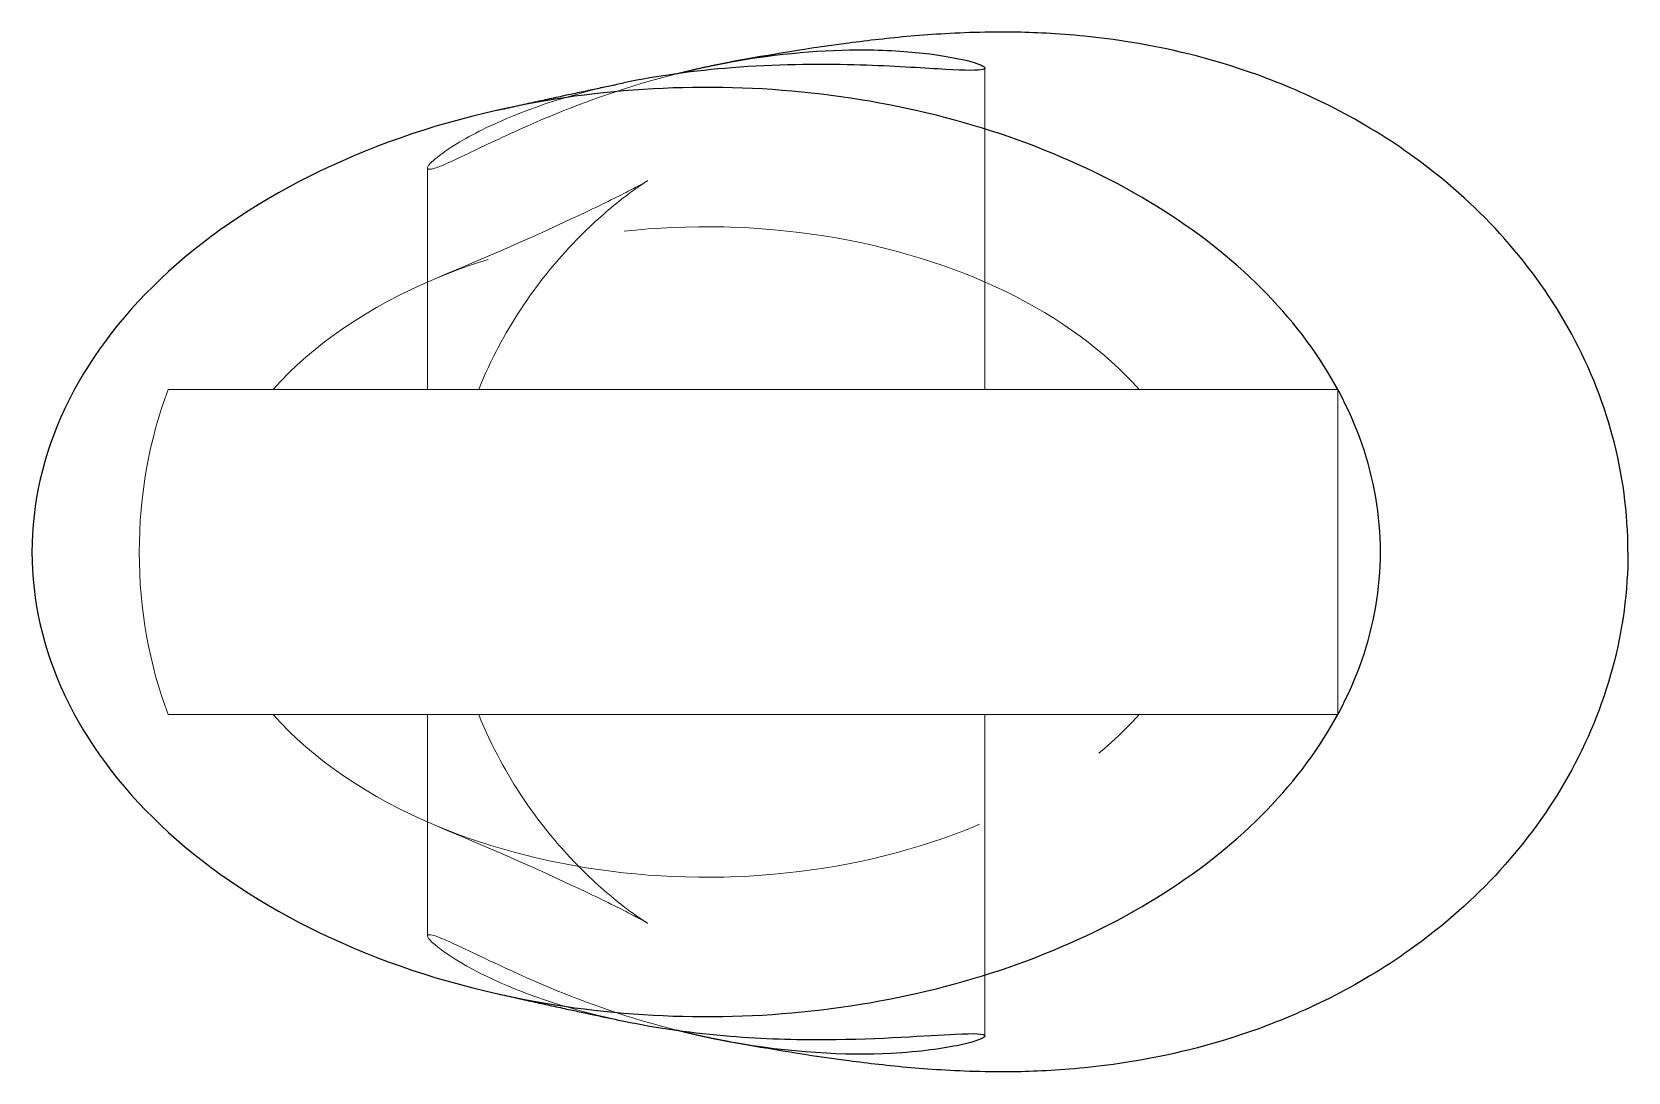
# Model space of a CAD drawing. Header units: millimetres. Extents: x -14.5 to 19.8, y -11.2 to 11.2.
import ezdxf

# ---------------------------------------------------------------- set-up
doc = ezdxf.new("R2010")
doc.units = ezdxf.units.MM
doc.linetypes.add('ACAD_ISO02W100', pattern=[15, 12, -3])
doc.layers.add('HIDDEN', color=7, linetype='ACAD_ISO02W100', lineweight=13)
doc.layers.add('VISIBLE', color=7, linetype='Continuous', lineweight=25)

msp = doc.modelspace()

# ---------------------------------------------------------------- linework, layer by layer
at = {"layer": 'HIDDEN'}
for p, q in [((6, 10.415), (6, 3.5)), ((-6, 8.263), (-6, 3.5)), ((9.319, 3.5), (-9.319, 3.5)), ((13.6, 3.5), (13.6, -3.5)), ((-9.319, -3.5), (9.319, -3.5)), ((-6, -3.5), (-6, -8.263)), ((6, -3.5), (6, -10.415))]:
    msp.add_line(p, q, dxfattribs=at)
for points, knots in [([(-1.773, 10.097), (-2.881, 9.869), (-3.842, 9.544), (-4.56, 9.212), (-5.015, 9.003), (-5.378, 8.792), (-5.628, 8.617), (-5.867, 8.449), (-6.001, 8.316), (-6, 8.263)], [0, 0, 0, 0, 0.447078, 0.447078, 0.447078, 0.729748, 0.729748, 0.729748, 1, 1, 1, 1]), ([(-6, 8.263), (-5.999, 8.218), (-5.906, 8.232), (-5.721, 8.305), (-5.508, 8.389), (-5.182, 8.548), (-4.781, 8.739), (-4.378, 8.931), (-3.901, 9.154), (-3.367, 9.376), (-2.572, 9.708), (-1.643, 10.039), (-0.641, 10.292)], [0, 0, 0, 0, 0.196842, 0.196842, 0.196842, 0.427039, 0.427039, 0.427039, 0.657237, 0.657237, 0.657237, 1, 1, 1, 1]), ([(-1.259, 7.991), (-1.26, 7.989), (-1.402, 7.907), (-1.634, 7.787), (-1.866, 7.666), (-2.192, 7.504), (-2.591, 7.315), (-3.391, 6.935), (-4.481, 6.448), (-5.821, 5.887)], [0, 0, 0, 0, 0.25, 0.25, 0.25, 0.5, 0.5, 0.5, 1, 1, 1, 1]), ([(-4.896, 3.5), (-4.624, 4.171), (-4.317, 4.721), (-4.026, 5.17), (-3.734, 5.619), (-3.458, 5.97), (-3.215, 6.254), (-2.726, 6.82), (-2.37, 7.133), (-2.101, 7.364), (-1.764, 7.649), (-1.562, 7.788), (-1.435, 7.876), (-1.309, 7.962), (-1.26, 7.99), (-1.259, 7.991)], [0, 0, 0, 0, 0.125, 0.125, 0.125, 0.25, 0.25, 0.25, 0.5, 0.5, 0.5, 0.75, 0.75, 0.75, 1, 1, 1, 1]), ([(9.319, 3.5), (8.594, 4.318), (7.61, 5.039), (6.448, 5.604), (5.286, 6.17), (3.946, 6.581), (2.535, 6.803), (1.124, 7.026), (-0.356, 7.06), (-1.787, 6.903), (-3.219, 6.746), (-4.6, 6.399), (-5.821, 5.887)], [0, 0, 0, 0, 0.25, 0.25, 0.25, 0.5, 0.5, 0.5, 0.75, 0.75, 0.75, 1, 1, 1, 1]), ([(-11.581, -3.5), (-11.99, -2.423), (-12.203, -1.227), (-12.204, -0.008), (-12.205, 1.216), (-11.992, 2.418), (-11.581, 3.5)], [0, 0, 0, 0, 0.498823, 0.498823, 0.498823, 1, 1, 1, 1]), ([(-11.581, 3.5), (-8.179, 3.5), (-6.02, 3.5), (-5.239, 3.5), (-5.01, 3.5), (-4.895, 3.5), (-4.896, 3.5)], [0, 0, 0, 0, 0.774382, 0.774382, 0.774382, 1, 1, 1, 1]), ([(-4.896, 3.5), (-4.897, 3.5), (-5.102, 3.5), (-5.51, 3.5), (-5.832, 3.5), (-6.27, 3.5), (-6.824, 3.5), (-7.509, 3.5), (-8.373, 3.5), (-9.319, 3.5)], [0, 0, 0, 0, 0.360937, 0.360937, 0.360937, 0.645242, 0.645242, 0.645242, 1, 1, 1, 1]), ([(13.6, 3.5), (13.6, 3.149), (13.6, 2.76), (13.6, 2.244), (13.6, 1.994), (13.6, 1.715), (13.6, 1.356), (13.6, 1.164), (13.6, 0.948), (13.6, 0.685), (13.6, 0.483), (13.6, 0.245), (13.6, 0)], [0, 0, 0, 0, 0.51717, 0.51717, 0.51717, 0.76571, 0.76571, 0.76571, 0.897772, 0.897772, 0.897772, 1, 1, 1, 1]), ([(13.6, -3.5), (13.6, -3.149), (13.6, -2.76), (13.6, -2.244), (13.6, -1.994), (13.6, -1.715), (13.6, -1.356), (13.6, -1.164), (13.6, -0.948), (13.6, -0.685), (13.6, -0.483), (13.6, -0.245), (13.6, 0)], [0, 0, 0, 0, 0.51717, 0.51717, 0.51717, 0.76571, 0.76571, 0.76571, 0.897772, 0.897772, 0.897772, 1, 1, 1, 1]), ([(-11.581, -3.5), (-8.179, -3.5), (-6.02, -3.5), (-5.239, -3.5), (-5.01, -3.5), (-4.895, -3.5), (-4.896, -3.5)], [0, 0, 0, 0, 0.774382, 0.774382, 0.774382, 1, 1, 1, 1]), ([(-4.896, -3.5), (-4.897, -3.5), (-5.102, -3.5), (-5.51, -3.5), (-5.832, -3.5), (-6.27, -3.5), (-6.824, -3.5), (-7.509, -3.5), (-8.373, -3.5), (-9.319, -3.5)], [0, 0, 0, 0, 0.360937, 0.360937, 0.360937, 0.645242, 0.645242, 0.645242, 1, 1, 1, 1]), ([(-5.821, -5.887), (-4.6, -6.399), (-3.219, -6.746), (-1.787, -6.903), (-0.356, -7.06), (1.124, -7.026), (2.535, -6.803), (3.946, -6.581), (5.286, -6.17), (6.448, -5.604), (7.61, -5.039), (8.594, -4.318), (9.319, -3.5)], [0, 0, 0, 0, 0.25, 0.25, 0.25, 0.5, 0.5, 0.5, 0.75, 0.75, 0.75, 1, 1, 1, 1]), ([(-1.259, -7.991), (-1.259, -7.99), (-1.303, -7.965), (-1.413, -7.891), (-1.524, -7.815), (-1.7, -7.694), (-1.987, -7.46), (-2.249, -7.24), (-2.602, -6.942), (-3.109, -6.376), (-3.36, -6.092), (-3.65, -5.735), (-3.961, -5.269), (-4.271, -4.802), (-4.604, -4.223), (-4.896, -3.5)], [0, 0, 0, 0, 0.25, 0.25, 0.25, 0.5, 0.5, 0.5, 0.75, 0.75, 0.75, 0.875, 0.875, 0.875, 1, 1, 1, 1]), ([(-5.821, -5.887), (-4.481, -6.448), (-3.391, -6.935), (-2.591, -7.315), (-2.192, -7.504), (-1.866, -7.666), (-1.634, -7.787), (-1.402, -7.907), (-1.26, -7.989), (-1.259, -7.991)], [0, 0, 0, 0, 0.5, 0.5, 0.5, 0.75, 0.75, 0.75, 1, 1, 1, 1]), ([(-0.641, -10.292), (-1.639, -10.04), (-2.565, -9.71), (-3.357, -9.38), (-3.912, -9.15), (-4.407, -8.918), (-4.819, -8.721), (-5.368, -8.458), (-5.772, -8.263), (-5.926, -8.24), (-5.975, -8.233), (-6, -8.24), (-6, -8.263)], [0, 0, 0, 0, 0.341331, 0.341331, 0.341331, 0.580314, 0.580314, 0.580314, 0.899062, 0.899062, 0.899062, 1, 1, 1, 1]), ([(-6, -8.263), (-5.998, -8.374), (-5.445, -8.809), (-4.551, -9.216), (-3.834, -9.547), (-2.876, -9.87), (-1.773, -10.097)], [0, 0, 0, 0, 0.555301, 0.555301, 0.555301, 1, 1, 1, 1])]:
    msp.add_open_spline(points, degree=3, knots=knots, dxfattribs=at)
for points, degree in [([(-5.821, 5.887), (-7.257, 5.288), (-8.467, 4.462), (-9.319, 3.5)], 3), ([(13.6, 3.5), (13.368, 3.5), (12.68, 3.5), (11.559, 3.5), (10.044, 3.5), (8.186, 3.5), (6.049, 3.5), (3.706, 3.5), (1.236, 3.5), (-1.276, 3.5), (-3.745, 3.5), (-6.086, 3.5), (-8.219, 3.5), (-10.071, 3.5), (-11.581, 3.5)], 1), ([(6, 3.5), (5.85, 3.5), (5.406, 3.5), (4.691, 3.5), (3.741, 3.5), (2.603, 3.5), (1.335, 3.5), (0, 3.5), (-1.335, 3.5), (-2.603, 3.5), (-3.741, 3.5), (-4.691, 3.5), (-5.406, 3.5), (-5.85, 3.5), (-6, 3.5)], 1), ([(-6, 3.5), (-5.85, 3.5), (-5.406, 3.5), (-4.691, 3.5), (-3.741, 3.5), (-2.603, 3.5), (-1.335, 3.5), (0, 3.5), (1.335, 3.5), (2.603, 3.5), (3.741, 3.5), (4.691, 3.5), (5.406, 3.5), (5.85, 3.5), (6, 3.5)], 1), ([(13.6, 3.5), (12.393, 3.5), (10.986, 3.5), (9.319, 3.5)], 3), ([(13.6, -3.5), (13.368, -3.5), (12.68, -3.5), (11.559, -3.5), (10.044, -3.5), (8.186, -3.5), (6.049, -3.5), (3.706, -3.5), (1.236, -3.5), (-1.276, -3.5), (-3.745, -3.5), (-6.086, -3.5), (-8.219, -3.5), (-10.071, -3.5), (-11.581, -3.5)], 1), ([(-9.319, -3.5), (-8.467, -4.462), (-7.257, -5.288), (-5.821, -5.887)], 3), ([(6, -3.5), (5.85, -3.5), (5.406, -3.5), (4.691, -3.5), (3.741, -3.5), (2.603, -3.5), (1.335, -3.5), (0, -3.5), (-1.335, -3.5), (-2.603, -3.5), (-3.741, -3.5), (-4.691, -3.5), (-5.406, -3.5), (-5.85, -3.5), (-6, -3.5)], 1), ([(-6, -3.5), (-5.85, -3.5), (-5.406, -3.5), (-4.691, -3.5), (-3.741, -3.5), (-2.603, -3.5), (-1.335, -3.5), (0, -3.5), (1.335, -3.5), (2.603, -3.5), (3.741, -3.5), (4.691, -3.5), (5.406, -3.5), (5.85, -3.5), (6, -3.5)], 1), ([(13.6, -3.5), (12.393, -3.5), (10.986, -3.5), (9.319, -3.5)], 3)]:
    msp.add_open_spline(points, degree=degree, dxfattribs=at)
at = {"layer": 'VISIBLE'}
for points, knots in [([(19.842, 0), (19.846, 1.685), (19.383, 3.361), (18.558, 4.824), (17.738, 6.291), (16.557, 7.544), (15.254, 8.487), (14.693, 8.896), (14.106, 9.25), (13.533, 9.545), (12.959, 9.84), (12.398, 10.077), (11.872, 10.267), (10.816, 10.648), (9.911, 10.844), (9.168, 10.968), (8.422, 11.089), (7.828, 11.138), (7.32, 11.166), (6.812, 11.191), (6.394, 11.194), (6.008, 11.187), (5.391, 11.175), (4.88, 11.142), (4.405, 11.101), (3.931, 11.059), (3.496, 11.009), (3.069, 10.953), (2.216, 10.841), (1.398, 10.705), (0.53, 10.548)], [0, 0, 0, 0, 0.166667, 0.166667, 0.166667, 0.333333, 0.333333, 0.333333, 0.375, 0.375, 0.375, 0.416667, 0.416667, 0.416667, 0.5, 0.5, 0.5, 0.583333, 0.583333, 0.583333, 0.666667, 0.666667, 0.666667, 0.75, 0.75, 0.75, 0.833333, 0.833333, 0.833333, 1, 1, 1, 1]), ([(0.53, 10.548), (1.535, 10.733), (2.551, 10.815), (3.407, 10.808), (3.949, 10.804), (4.427, 10.768), (4.817, 10.719), (5.581, 10.621), (6.002, 10.48), (6, 10.415)], [0, 0, 0, 0, 0.348747, 0.348747, 0.348747, 0.569245, 0.569245, 0.569245, 1, 1, 1, 1]), ([(6, 10.415), (6, 10.398), (5.972, 10.385), (5.916, 10.377), (5.776, 10.356), (5.456, 10.369), (4.987, 10.397), (4.518, 10.424), (3.9, 10.465), (3.184, 10.484), (2.392, 10.505), (1.478, 10.497), (0.551, 10.422), (-0.241, 10.36), (-1.038, 10.25), (-1.773, 10.097)], [0, 0, 0, 0, 1, 1, 1, 3.514485, 3.514485, 3.514485, 6.02897, 6.02897, 6.02897, 8.817886, 8.817886, 8.817886, 11.19813, 11.19813, 11.19813, 11.19813]), ([(14.514, 0), (14.516, 1.571), (13.969, 3.141), (12.932, 4.54), (11.899, 5.94), (10.377, 7.168), (8.531, 8.09), (6.687, 9.015), (4.523, 9.633), (2.27, 9.877), (0.018, 10.124), (-2.317, 9.997), (-4.485, 9.51)], [0, 0, 0, 0, 0.075001, 0.075001, 0.075001, 0.150002, 0.150002, 0.150002, 0.2250029, 0.2250029, 0.2250029, 0.3000039, 0.3000039, 0.3000039, 0.3000039]), ([(-4.485, 9.51), (-7.38, 8.867), (-9.96, 7.576), (-11.742, 5.878), (-12.636, 5.031), (-13.334, 4.086), (-13.804, 3.09), (-14.274, 2.094), (-14.514, 1.047), (-14.514, 0), (-14.514, -1.047), (-14.274, -2.094), (-13.804, -3.09), (-13.334, -4.086), (-12.636, -5.031), (-11.742, -5.878), (-9.96, -7.576), (-7.38, -8.867), (-4.485, -9.51)], [0, 0, 0, 0, 0.25, 0.25, 0.25, 0.375, 0.375, 0.375, 0.5, 0.5, 0.5, 0.625, 0.625, 0.625, 0.75, 0.75, 0.75, 1, 1, 1, 1]), ([(-4.485, -9.51), (-2.317, -9.997), (0.018, -10.124), (2.27, -9.877), (4.523, -9.633), (6.687, -9.015), (8.531, -8.09), (10.377, -7.168), (11.899, -5.94), (12.932, -4.54), (13.969, -3.141), (14.516, -1.571), (14.514, 0)], [0, 0, 0, 0, 0.25, 0.25, 0.25, 0.5, 0.5, 0.5, 0.75, 0.75, 0.75, 1, 1, 1, 1]), ([(19.842, 0), (19.846, -1.685), (19.383, -3.361), (18.558, -4.824), (17.738, -6.291), (16.557, -7.544), (15.254, -8.487), (14.693, -8.896), (14.106, -9.25), (13.533, -9.545), (12.959, -9.84), (12.398, -10.077), (11.872, -10.267), (10.816, -10.648), (9.911, -10.844), (9.168, -10.968), (8.422, -11.089), (7.828, -11.138), (7.32, -11.166), (6.812, -11.191), (6.394, -11.194), (6.008, -11.187), (5.391, -11.175), (4.88, -11.142), (4.405, -11.101), (3.931, -11.059), (3.496, -11.009), (3.069, -10.953), (2.216, -10.841), (1.398, -10.705), (0.53, -10.548)], [0, 0, 0, 0, 0.166667, 0.166667, 0.166667, 0.333333, 0.333333, 0.333333, 0.375, 0.375, 0.375, 0.416667, 0.416667, 0.416667, 0.5, 0.5, 0.5, 0.583333, 0.583333, 0.583333, 0.666667, 0.666667, 0.666667, 0.75, 0.75, 0.75, 0.833333, 0.833333, 0.833333, 1, 1, 1, 1]), ([(-1.773, -10.097), (-1.048, -10.248), (-0.264, -10.357), (0.516, -10.42), (1.223, -10.477), (1.924, -10.497), (2.569, -10.494), (3.77, -10.488), (4.768, -10.404), (5.361, -10.377), (5.78, -10.356), (6.001, -10.366), (6, -10.415)], [0, 0, 0, 0, 0.209445, 0.209445, 0.209445, 0.399286, 0.399286, 0.399286, 0.752152, 0.752152, 0.752152, 1, 1, 1, 1]), ([(6, -10.415), (6, -10.459), (5.814, -10.535), (5.461, -10.612), (5.115, -10.686), (4.608, -10.76), (3.979, -10.792), (3.023, -10.844), (1.77, -10.778), (0.53, -10.548)], [0, 0, 0, 0, 0.13881, 0.13881, 0.13881, 0.2747097, 0.2747097, 0.2747097, 0.4819682, 0.4819682, 0.4819682, 0.4819682])]:
    msp.add_open_spline(points, degree=3, knots=knots, dxfattribs=at)
for points in [[(-0.641, 10.292), (-0.064, 10.439), (0.53, 10.548)], [(-4.485, 9.51), (-3.047, 9.833), (-1.773, 10.097)], [(-4.485, -9.51), (-3.047, -9.833), (-1.773, -10.097)], [(0.53, -10.548), (-0.064, -10.439), (-0.641, -10.292)]]:
    msp.add_open_spline(points, degree=2, dxfattribs=at)

doc.saveas('drawing.dxf')
